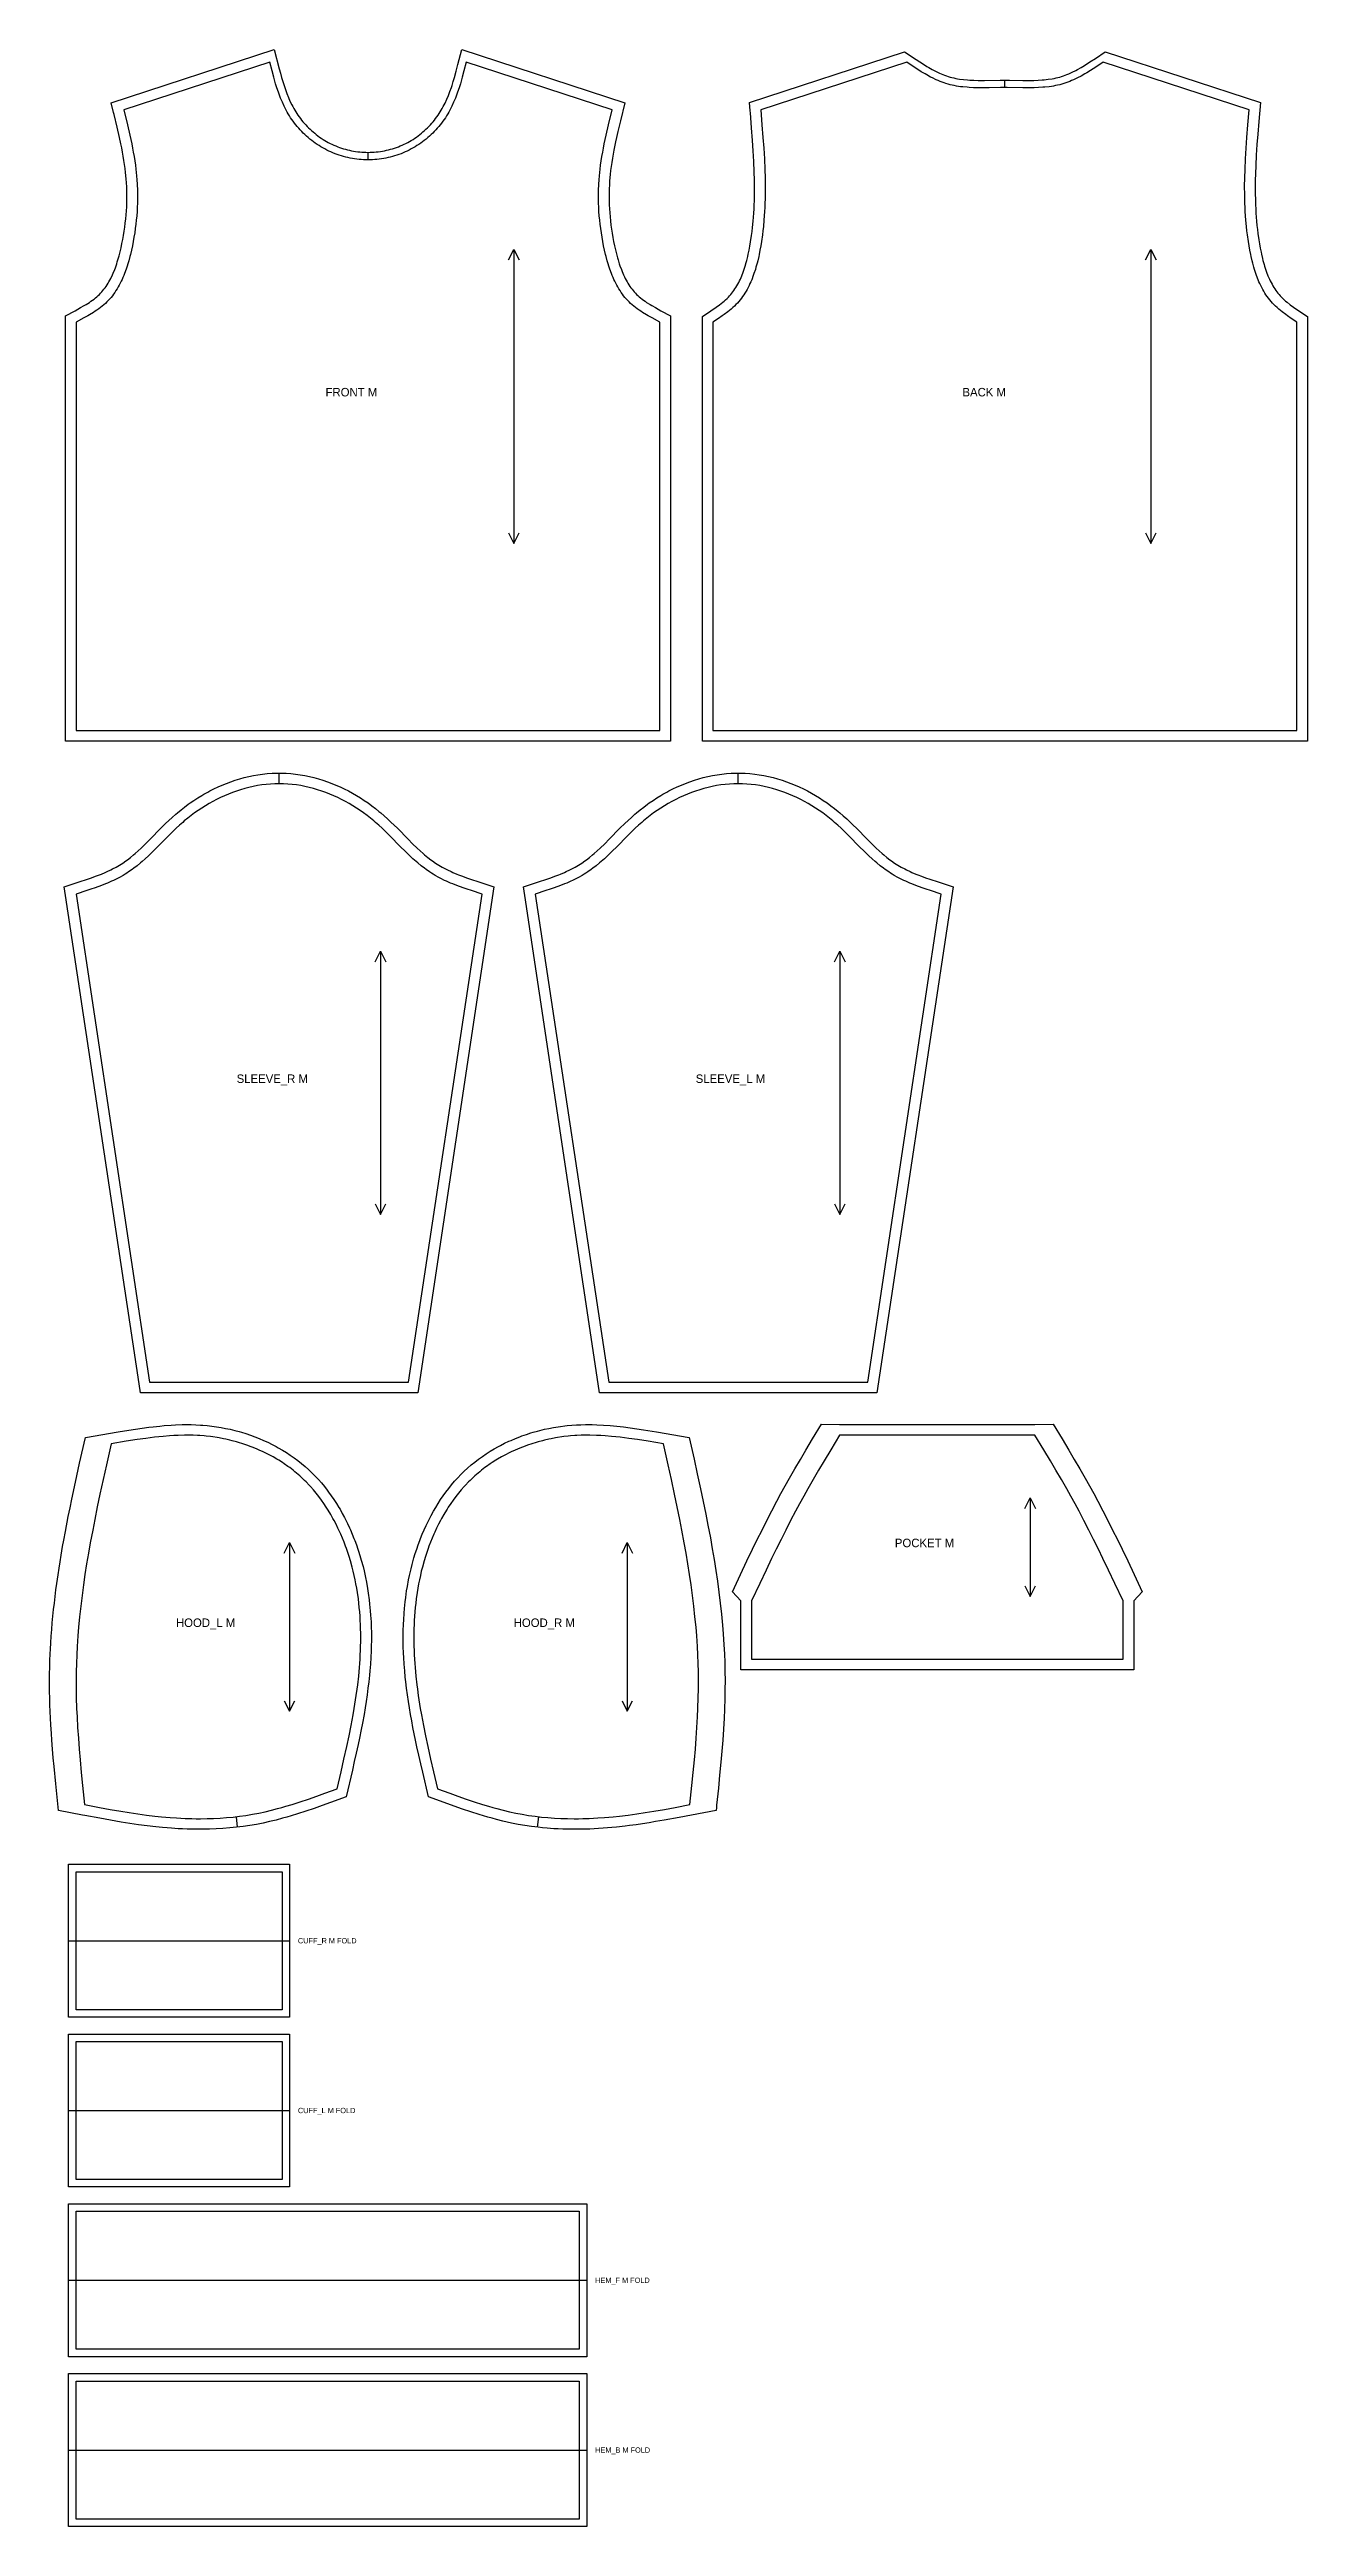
# Model space of a CAD drawing. Extents: x 10 to 1195, y 28 to 2362.
import ezdxf

# ---------------------------------------------------------------- set-up
doc = ezdxf.new("R2010")
doc.units = 0
for name, color, linetype in [('CUT', 7, 'CONTINUOUS'), ('FOLD', 6, 'CONTINUOUS'), ('GRAIN', 3, 'CONTINUOUS'), ('NOTCH', 1, 'CONTINUOUS'), ('SEW', 5, 'CONTINUOUS'), ('TEXT', 2, 'CONTINUOUS')]:
    doc.layers.add(name, color=color, linetype=linetype)

msp = doc.modelspace()

# ---------------------------------------------------------------- linework, layer by layer
at = {"layer": 'CUT'}
for points in [[(70.286, 2303.015), (68.087, 2312.012), (221.703, 2362.287), (226.362, 2343.999), (227.425, 2339.996), (228.522, 2336.039), (229.666, 2332.133), (230.868, 2328.285), (232.142, 2324.503), (233.499, 2320.792), (234.95, 2317.159), (236.507, 2313.609), (238.182, 2310.148), (239.067, 2308.452), (239.986, 2306.779), (240.94, 2305.131), (241.931, 2303.507), (242.963, 2301.904), (244.035, 2300.322), (245.147, 2298.761), (246.299, 2297.223), (247.489, 2295.708), (248.716, 2294.218), (249.98, 2292.754), (251.279, 2291.318), (252.612, 2289.91), (253.979, 2288.532), (255.379, 2287.185), (256.809, 2285.869), (258.27, 2284.587), (259.76, 2283.34), (261.278, 2282.127), (262.824, 2280.952), (264.395, 2279.813), (265.991, 2278.714), (267.611, 2277.655), (269.254, 2276.636), (270.919, 2275.659), (272.605, 2274.726), (274.309, 2273.836), (276.06, 2272.978), (277.83, 2272.166), (279.62, 2271.399), (281.429, 2270.677), (283.255, 2270), (285.098, 2269.369), (286.955, 2268.784), (288.827, 2268.244), (290.712, 2267.751), (292.608, 2267.304), (294.515, 2266.904), (296.431, 2266.55), (298.355, 2266.243), (300.286, 2265.983), (302.222, 2265.769), (304.163, 2265.603), (306.107, 2265.485), (308.053, 2265.413), (310, 2265.389), (311.947, 2265.413), (313.893, 2265.485), (315.837, 2265.603), (317.778, 2265.769), (319.714, 2265.983), (321.645, 2266.243), (323.569, 2266.55), (325.485, 2266.904), (327.392, 2267.304), (329.288, 2267.751), (331.173, 2268.244), (333.045, 2268.784), (334.902, 2269.369), (336.745, 2270), (338.571, 2270.677), (340.38, 2271.399), (342.17, 2272.166), (343.94, 2272.978), (345.691, 2273.836), (347.395, 2274.726), (349.081, 2275.659), (350.746, 2276.636), (352.389, 2277.655), (354.009, 2278.714), (355.605, 2279.813), (357.176, 2280.952), (358.722, 2282.127), (360.24, 2283.34), (361.73, 2284.587), (363.191, 2285.869), (364.621, 2287.185), (366.021, 2288.532), (367.388, 2289.91), (368.721, 2291.318), (370.02, 2292.754), (371.284, 2294.218), (372.511, 2295.708), (373.701, 2297.223), (374.853, 2298.761), (375.965, 2300.322), (377.037, 2301.904), (378.069, 2303.507), (379.06, 2305.131), (380.014, 2306.779), (380.933, 2308.452), (381.818, 2310.148), (382.671, 2311.867), (384.286, 2315.373), (385.788, 2318.965), (387.191, 2322.638), (388.505, 2326.385), (389.132, 2328.285), (390.334, 2332.133), (391.478, 2336.039), (393.11, 2341.992), (394.68, 2348.039), (398.297, 2362.287), (551.913, 2312.012), (547.775, 2295.057), (545.428, 2285.173), (544.09, 2279.275), (543.238, 2275.357), (541.649, 2267.552), (540.922, 2263.665), (540.246, 2259.788), (539.626, 2255.922), (539.066, 2252.067), (538.57, 2248.221), (538.144, 2244.385), (537.646, 2238.704), (537.406, 2234.934), (537.236, 2231.16), (537.138, 2227.379), (537.111, 2223.593), (537.153, 2219.799), (537.266, 2215.998), (537.449, 2212.189), (537.702, 2208.372), (538.024, 2204.544), (538.415, 2200.707), (538.875, 2196.86), (539.404, 2193.001), (540.002, 2189.131), (540.668, 2185.249), (541.403, 2181.354), (542.205, 2177.448), (543.075, 2173.558), (544.019, 2169.704), (545.042, 2165.902), (545.586, 2164.024), (546.741, 2160.327), (547.354, 2158.511), (548.654, 2154.952), (549.342, 2153.213), (550.796, 2149.826), (551.564, 2148.181), (552.359, 2146.57), (553.182, 2144.995), (554.033, 2143.458), (554.912, 2141.96), (555.821, 2140.502), (556.759, 2139.085), (557.726, 2137.711), (558.724, 2136.38), (559.752, 2135.093), (560.812, 2133.851), (561.903, 2132.654), (563.028, 2131.504), (564.221, 2130.365), (565.467, 2129.254), (566.769, 2128.165), (568.126, 2127.095), (569.535, 2126.043), (570.996, 2125.009), (572.505, 2123.99), (575.659, 2121.991), (577.298, 2121.007), (580.689, 2119.063), (586.006, 2116.172), (595, 2111.416), (595, 1710.389), (25, 1710.389), (25, 2111.416), (33.994, 2116.172), (39.311, 2119.063), (42.702, 2121.007), (44.341, 2121.991), (47.495, 2123.99), (49.004, 2125.009), (50.465, 2126.043), (51.874, 2127.095), (53.231, 2128.165), (54.533, 2129.254), (55.779, 2130.365), (56.972, 2131.504), (58.097, 2132.654), (59.188, 2133.851), (60.248, 2135.093), (61.276, 2136.38), (62.274, 2137.711), (63.241, 2139.085), (64.179, 2140.502), (65.088, 2141.96), (65.967, 2143.458), (66.818, 2144.995), (67.641, 2146.57), (69.204, 2149.826), (69.944, 2151.504), (71.346, 2154.952), (72.008, 2156.719), (73.259, 2160.327), (73.848, 2162.166), (74.958, 2165.902), (75.48, 2167.795), (76.463, 2171.625), (77.369, 2175.499), (78.205, 2179.402), (78.973, 2183.303), (79.674, 2187.191), (80.306, 2191.068), (80.869, 2194.932), (81.364, 2198.785), (81.789, 2202.627), (82.146, 2206.459), (82.433, 2210.282), (82.651, 2214.095), (82.799, 2217.9), (82.877, 2221.697), (82.884, 2225.487), (82.821, 2229.27), (82.688, 2233.048), (82.483, 2236.82), (82.207, 2240.587), (81.652, 2246.301), (81.19, 2250.142), (80.662, 2253.993), (80.071, 2257.854), (79.422, 2261.725), (78.72, 2265.607), (77.97, 2269.499), (77.175, 2273.401), (75.91, 2279.275), (73.648, 2289.118), (70.773, 2301.021)], [(670.035, 2304.558), (669.377, 2312.435), (815.407, 2360.227), (826.504, 2352.787), (829.878, 2350.569), (833.236, 2348.421), (836.582, 2346.362), (838.251, 2345.372), (841.585, 2343.483), (843.25, 2342.589), (846.579, 2340.911), (848.244, 2340.132), (849.908, 2339.396), (851.574, 2338.703), (853.242, 2338.058), (854.911, 2337.46), (856.583, 2336.913), (858.317, 2336.399), (860.069, 2335.933), (861.844, 2335.512), (863.641, 2335.133), (865.46, 2334.795), (867.301, 2334.496), (871.047, 2334.007), (874.875, 2333.649), (876.819, 2333.514), (880.761, 2333.322), (884.773, 2333.219), (890.909, 2333.19), (905.684, 2333.367), (910, 2333.389), (914.316, 2333.367), (927.017, 2333.204), (931.151, 2333.186), (937.241, 2333.261), (941.219, 2333.406), (945.125, 2333.649), (947.049, 2333.813), (950.836, 2334.234), (954.54, 2334.795), (956.359, 2335.133), (958.156, 2335.512), (959.931, 2335.933), (961.683, 2336.399), (963.417, 2336.913), (965.089, 2337.46), (966.758, 2338.058), (968.426, 2338.703), (970.092, 2339.396), (973.421, 2340.911), (976.75, 2342.589), (978.415, 2343.483), (981.749, 2345.372), (985.09, 2347.379), (990.122, 2350.569), (995.19, 2353.916), (1004.593, 2360.227), (1150.623, 2312.435), (1149.135, 2294.55), (1148.184, 2282.585), (1147.463, 2272.654), (1146.839, 2262.765), (1146.341, 2252.921), (1146.052, 2245.081), (1145.908, 2239.224), (1145.852, 2235.33), (1145.841, 2227.563), (1145.981, 2219.816), (1146.113, 2215.947), (1146.288, 2212.079), (1146.51, 2208.211), (1146.78, 2204.341), (1147.101, 2200.47), (1147.474, 2196.594), (1147.901, 2192.713), (1148.385, 2188.825), (1149.223, 2182.979), (1149.858, 2179.07), (1150.559, 2175.149), (1151.329, 2171.252), (1151.742, 2169.318), (1152.63, 2165.485), (1153.106, 2163.59), (1154.126, 2159.852), (1154.673, 2158.012), (1155.841, 2154.401), (1156.465, 2152.632), (1157.794, 2149.178), (1159.235, 2145.846), (1159.999, 2144.229), (1160.793, 2142.647), (1161.618, 2141.101), (1162.472, 2139.592), (1163.358, 2138.122), (1164.276, 2136.692), (1165.226, 2135.302), (1166.209, 2133.953), (1167.225, 2132.645), (1168.275, 2131.38), (1169.359, 2130.161), (1170.542, 2128.918), (1171.781, 2127.699), (1173.08, 2126.496), (1174.438, 2125.306), (1175.851, 2124.128), (1178.833, 2121.801), (1182, 2119.499), (1187.032, 2116.049), (1195, 2110.754), (1195, 1710.389), (625, 1710.389), (625, 2110.754), (632.968, 2116.049), (638, 2119.499), (641.167, 2121.801), (644.149, 2124.128), (645.562, 2125.306), (646.92, 2126.496), (648.219, 2127.699), (649.458, 2128.918), (650.641, 2130.161), (651.725, 2131.38), (652.775, 2132.645), (653.791, 2133.953), (654.774, 2135.302), (655.724, 2136.692), (656.642, 2138.122), (657.528, 2139.592), (658.382, 2141.101), (659.207, 2142.647), (660.001, 2144.229), (660.765, 2145.846), (662.206, 2149.178), (663.535, 2152.632), (664.159, 2154.401), (665.327, 2158.012), (666.396, 2161.711), (666.894, 2163.59), (667.825, 2167.395), (668.258, 2169.318), (669.065, 2173.197), (669.8, 2177.107), (670.468, 2181.025), (671.351, 2186.879), (671.864, 2190.77), (672.319, 2194.654), (672.899, 2200.47), (673.22, 2204.341), (673.49, 2208.211), (673.712, 2212.079), (673.887, 2215.947), (674.019, 2219.816), (674.109, 2223.688), (674.172, 2231.444), (674.092, 2239.224), (673.886, 2247.038), (673.477, 2256.853), (672.925, 2266.716), (672.259, 2276.622), (671.35, 2288.561), (670.202, 2302.554)], [(25.111, 1564.901), (23.842, 1573.336), (37.971, 1577.834), (45.82, 1580.418), (49.663, 1581.748), (53.44, 1583.117), (57.144, 1584.535), (58.966, 1585.266), (62.546, 1586.774), (64.302, 1587.555), (67.742, 1589.175), (69.424, 1590.017), (72.71, 1591.767), (74.313, 1592.679), (75.887, 1593.616), (78.932, 1595.558), (81.891, 1597.617), (83.355, 1598.697), (86.257, 1600.953), (89.13, 1603.329), (90.558, 1604.56), (93.4, 1607.098), (96.231, 1609.732), (100.47, 1613.835), (104.724, 1618.087), (114.862, 1628.356), (119.371, 1632.804), (122.456, 1635.753), (125.615, 1638.673), (128.86, 1641.549), (130.505, 1642.956), (133.847, 1645.712), (137.256, 1648.384), (140.731, 1650.971), (142.492, 1652.231), (146.062, 1654.684), (149.694, 1657.044), (153.386, 1659.309), (155.254, 1660.405), (159.035, 1662.522), (160.946, 1663.543), (164.811, 1665.506), (168.73, 1667.362), (172.703, 1669.109), (176.726, 1670.743), (180.8, 1672.263), (184.923, 1673.664), (189.129, 1674.955), (193.38, 1676.119), (197.67, 1677.152), (201.997, 1678.05), (206.355, 1678.809), (210.741, 1679.425), (215.15, 1679.893), (219.579, 1680.209), (224.024, 1680.369), (226.25, 1680.389), (228.476, 1680.369), (232.921, 1680.209), (237.35, 1679.893), (241.759, 1679.425), (246.145, 1678.809), (250.503, 1678.05), (254.83, 1677.152), (259.12, 1676.119), (263.371, 1674.955), (267.577, 1673.664), (271.7, 1672.263), (275.774, 1670.743), (279.797, 1669.109), (283.77, 1667.362), (287.689, 1665.506), (291.554, 1663.543), (295.363, 1661.477), (299.114, 1659.309), (302.806, 1657.044), (306.438, 1654.684), (310.008, 1652.231), (313.514, 1649.688), (316.956, 1647.058), (320.332, 1644.344), (321.995, 1642.956), (325.273, 1640.117), (328.474, 1637.217), (331.595, 1634.281), (334.646, 1631.323), (337.638, 1628.356), (347.776, 1618.087), (352.03, 1613.835), (356.269, 1609.732), (359.1, 1607.098), (361.942, 1604.56), (363.37, 1603.329), (366.243, 1600.953), (369.145, 1598.697), (370.609, 1597.617), (373.568, 1595.558), (376.613, 1593.616), (378.187, 1592.679), (379.79, 1591.767), (383.076, 1590.017), (384.758, 1589.175), (388.198, 1587.555), (389.954, 1586.774), (393.534, 1585.266), (395.356, 1584.535), (399.06, 1583.117), (402.837, 1581.748), (406.68, 1580.418), (414.529, 1577.834), (428.658, 1573.336), (356.857, 1096.389), (95.643, 1096.389), (94.361, 1104.901)], [(457.611, 1564.901), (456.342, 1573.336), (470.471, 1577.834), (478.32, 1580.418), (482.163, 1581.748), (485.94, 1583.117), (489.644, 1584.535), (491.466, 1585.266), (495.046, 1586.774), (496.802, 1587.555), (500.242, 1589.175), (501.924, 1590.017), (505.21, 1591.767), (506.813, 1592.679), (508.387, 1593.616), (511.432, 1595.558), (514.391, 1597.617), (515.855, 1598.697), (518.757, 1600.953), (521.63, 1603.329), (523.058, 1604.56), (525.9, 1607.098), (528.731, 1609.732), (532.97, 1613.835), (537.224, 1618.087), (547.362, 1628.356), (551.871, 1632.804), (554.956, 1635.753), (558.115, 1638.673), (561.36, 1641.549), (563.005, 1642.956), (566.347, 1645.712), (569.756, 1648.384), (573.231, 1650.971), (574.992, 1652.231), (578.562, 1654.684), (582.194, 1657.044), (585.886, 1659.309), (587.754, 1660.405), (591.535, 1662.522), (593.446, 1663.543), (597.311, 1665.506), (601.23, 1667.362), (605.203, 1669.109), (609.226, 1670.743), (613.3, 1672.263), (617.423, 1673.664), (621.629, 1674.955), (625.88, 1676.119), (630.17, 1677.152), (634.497, 1678.05), (638.855, 1678.809), (643.241, 1679.425), (647.65, 1679.893), (652.079, 1680.209), (656.524, 1680.369), (658.75, 1680.389), (660.976, 1680.369), (665.421, 1680.209), (669.85, 1679.893), (674.259, 1679.425), (678.645, 1678.809), (683.003, 1678.05), (687.33, 1677.152), (691.62, 1676.119), (695.871, 1674.955), (700.077, 1673.664), (704.2, 1672.263), (708.274, 1670.743), (712.297, 1669.109), (716.27, 1667.362), (720.189, 1665.506), (724.054, 1663.543), (727.863, 1661.477), (731.614, 1659.309), (735.306, 1657.044), (738.938, 1654.684), (742.508, 1652.231), (746.014, 1649.688), (749.456, 1647.058), (752.832, 1644.344), (754.495, 1642.956), (757.773, 1640.117), (760.974, 1637.217), (764.095, 1634.281), (767.146, 1631.323), (770.138, 1628.356), (780.276, 1618.087), (784.53, 1613.835), (788.769, 1609.732), (791.6, 1607.098), (794.442, 1604.56), (795.87, 1603.329), (798.743, 1600.953), (801.645, 1598.697), (803.109, 1597.617), (806.068, 1595.558), (809.113, 1593.616), (810.687, 1592.679), (812.29, 1591.767), (815.576, 1590.017), (817.258, 1589.175), (820.698, 1587.555), (822.454, 1586.774), (826.034, 1585.266), (827.856, 1584.535), (831.56, 1583.117), (835.337, 1581.748), (839.18, 1580.418), (847.029, 1577.834), (861.158, 1573.336), (789.357, 1096.389), (528.143, 1096.389), (526.861, 1104.901)], [(41.161, 698.437), (18.455, 702.714), (15.854, 727.946), (14.274, 744.266), (13.535, 752.464), (12.842, 760.688), (12.204, 768.938), (11.766, 775.143), (11.245, 783.439), (10.905, 789.678), (10.613, 795.933), (10.374, 802.202), (10.19, 808.487), (10.066, 814.786), (10.005, 821.101), (10.012, 827.43), (10.056, 831.624), (10.178, 837.909), (10.368, 844.187), (10.622, 850.457), (10.827, 854.632), (11.186, 860.888), (11.604, 867.135), (12.081, 873.373), (12.613, 879.602), (13.2, 885.82), (13.839, 892.028), (14.528, 898.226), (15.266, 904.412), (16.05, 910.586), (16.879, 916.749), (18.05, 924.947), (18.976, 931.08), (19.941, 937.201), (20.942, 943.308), (22.33, 951.429), (23.409, 957.504), (24.909, 965.656), (27.652, 979.856), (29.277, 987.934), (30.939, 995.988), (34.351, 1012.026), (38.291, 1029.97), (43.736, 1054.261), (74.496, 1059.511), (84.766, 1061.203), (90.96, 1062.166), (97.18, 1063.07), (103.424, 1063.9), (107.601, 1064.403), (113.887, 1065.072), (118.092, 1065.453), (124.422, 1065.914), (128.656, 1066.141), (135.028, 1066.348), (139.291, 1066.389), (143.564, 1066.348), (147.849, 1066.217), (152.144, 1065.993), (154.295, 1065.844), (158.605, 1065.469), (162.924, 1064.988), (167.25, 1064.396), (171.571, 1063.693), (175.881, 1062.88), (180.179, 1061.958), (184.459, 1060.926), (188.718, 1059.786), (190.839, 1059.175), (195.059, 1057.872), (199.249, 1056.461), (203.404, 1054.941), (207.521, 1053.315), (211.596, 1051.581), (215.625, 1049.739), (219.603, 1047.79), (223.528, 1045.734), (225.469, 1044.666), (229.305, 1042.449), (233.076, 1040.126), (236.779, 1037.695), (240.409, 1035.158), (243.963, 1032.513), (247.435, 1029.762), (250.82, 1026.905), (254.076, 1023.978), (257.235, 1020.96), (260.297, 1017.853), (263.264, 1014.662), (266.135, 1011.391), (268.912, 1008.043), (271.595, 1004.623), (272.901, 1002.887), (275.445, 999.364), (277.897, 995.779), (280.258, 992.133), (282.529, 988.431), (283.631, 986.56), (285.769, 982.78), (287.818, 978.953), (288.81, 977.022), (290.728, 973.13), (292.561, 969.198), (293.445, 967.218), (295.15, 963.234), (296.77, 959.219), (297.549, 957.2), (299.044, 953.144), (300.457, 949.066), (301.133, 947.019), (302.423, 942.912), (303.633, 938.79), (305.296, 932.593), (306.307, 928.45), (307.68, 922.218), (308.503, 918.054), (309.602, 911.796), (310.246, 907.617), (311.084, 901.34), (311.56, 897.151), (312.152, 890.864), (312.468, 886.671), (312.828, 880.381), (312.994, 876.188), (313.137, 869.902), (313.155, 863.621), (313.056, 857.349), (312.926, 853.174), (312.64, 846.921), (312.249, 840.683), (311.757, 834.463), (311.376, 830.326), (310.727, 824.121), (309.986, 817.902), (309.162, 811.706), (308.261, 805.533), (307.288, 799.382), (306.249, 793.251), (304.769, 785.106), (303.596, 779.02), (301.957, 770.931), (300.679, 764.884), (298.919, 756.845), (297.108, 748.83), (295.257, 740.838), (289.296, 715.74), (274.675, 710.342), (266.946, 707.531), (259.169, 704.77), (251.339, 702.088), (243.447, 699.514), (237.484, 697.672), (233.485, 696.492), (229.467, 695.356), (223.403, 693.742), (217.29, 692.246), (211.126, 690.882), (204.898, 689.661), (198.633, 688.589), (192.346, 687.666), (186.041, 686.887), (179.72, 686.249), (173.388, 685.746), (167.049, 685.375), (160.705, 685.132), (154.361, 685.013), (150.132, 685), (145.906, 685.039), (139.574, 685.193), (135.359, 685.357), (131.149, 685.568), (124.848, 685.973), (120.657, 686.299), (116.488, 686.667), (110.256, 687.296), (101.988, 688.264), (93.763, 689.363), (85.579, 690.574), (77.432, 691.88), (67.298, 693.617), (57.212, 695.437), (43.162, 698.06)], [(638.179, 705.674), (637.87, 702.714), (603.135, 696.181), (589.027, 693.617), (580.924, 692.219), (574.824, 691.216), (568.704, 690.262), (562.562, 689.363), (556.398, 688.527), (552.275, 688.009), (543.995, 687.077), (539.837, 686.667), (535.668, 686.299), (531.478, 685.973), (527.279, 685.692), (523.072, 685.456), (518.86, 685.269), (514.641, 685.129), (510.419, 685.039), (506.193, 685), (501.965, 685.013), (497.735, 685.079), (493.505, 685.199), (489.276, 685.375), (485.049, 685.608), (478.715, 686.066), (474.497, 686.446), (470.285, 686.887), (463.979, 687.666), (457.692, 688.589), (451.427, 689.661), (445.199, 690.882), (441.084, 691.776), (436.992, 692.731), (430.896, 694.267), (426.858, 695.356), (422.84, 696.492), (418.842, 697.672), (414.862, 698.891), (406.953, 701.433), (399.108, 704.091), (391.319, 706.835), (381.65, 710.342), (367.029, 715.74), (361.536, 738.843), (359.677, 746.83), (357.855, 754.839), (356.081, 762.872), (354.79, 768.914), (353.539, 774.972), (352.332, 781.047), (351.176, 787.139), (350.076, 793.251), (349.037, 799.382), (348.064, 805.533), (347.163, 811.706), (346.339, 817.902), (345.598, 824.121), (345.154, 828.262), (344.568, 834.463), (344.077, 840.683), (343.685, 846.921), (343.483, 851.088), (343.269, 857.349), (343.19, 861.529), (343.169, 867.807), (343.222, 871.996), (343.407, 878.284), (343.603, 882.477), (344.008, 888.768), (344.355, 892.96), (344.995, 899.246), (345.503, 903.433), (346.392, 909.707), (347.072, 913.883), (348.224, 920.137), (349.084, 924.297), (350.514, 930.523), (351.564, 934.662), (353.287, 940.853), (354.537, 944.967), (355.868, 949.066), (357.281, 953.144), (358.776, 957.2), (359.555, 959.219), (361.176, 963.234), (362.88, 967.218), (364.67, 971.168), (366.545, 975.081), (367.515, 977.022), (369.521, 980.872), (371.614, 984.676), (373.796, 988.431), (376.067, 992.133), (378.428, 995.779), (380.88, 999.364), (383.424, 1002.887), (386.06, 1006.342), (388.79, 1009.726), (391.614, 1013.036), (394.533, 1016.268), (397.547, 1019.417), (400.657, 1022.48), (403.865, 1025.453), (407.187, 1028.346), (410.616, 1031.151), (414.129, 1033.849), (417.722, 1036.44), (421.389, 1038.924), (425.127, 1041.301), (428.931, 1043.571), (432.797, 1045.734), (434.752, 1046.775), (438.704, 1048.778), (442.709, 1050.673), (444.729, 1051.581), (448.804, 1053.315), (452.921, 1054.941), (454.994, 1055.714), (459.167, 1057.18), (463.373, 1058.537), (465.487, 1059.175), (469.734, 1060.369), (474.004, 1061.455), (476.146, 1061.958), (480.444, 1062.88), (484.755, 1063.693), (486.914, 1064.058), (491.238, 1064.706), (495.562, 1065.242), (497.72, 1065.469), (502.03, 1065.844), (506.33, 1066.117), (510.62, 1066.294), (514.899, 1066.379), (517.034, 1066.389), (521.297, 1066.348), (525.548, 1066.229), (531.903, 1065.914), (538.233, 1065.453), (544.536, 1064.861), (550.814, 1064.157), (557.067, 1063.356), (563.295, 1062.475), (569.497, 1061.53), (581.83, 1059.511), (612.589, 1054.261), (617.149, 1033.944), (620.233, 1020.013), (623.266, 1006.022), (625.805, 993.977), (628.271, 981.878), (630.258, 971.752), (632.546, 959.544), (634.348, 949.401), (636.055, 939.238), (637.662, 929.037), (639.16, 918.801), (640.542, 908.529), (641.797, 898.226), (642.918, 887.891), (643.896, 877.527), (644.569, 869.216), (645.266, 858.804), (645.703, 850.457), (646.028, 842.095), (646.236, 833.72), (646.323, 825.319), (646.287, 816.89), (646.135, 808.487), (645.798, 798.021), (645.42, 789.678), (644.829, 779.287), (644.121, 768.938), (643.315, 758.629), (642.426, 748.361), (641.276, 736.093), (640.06, 723.883), (638.389, 707.69)], [(671.325, 835.389), (661.325, 835.389), (661.325, 900.389), (653.235, 908.918), (660.945, 925.248), (667, 937.974), (672.251, 948.887), (676.684, 957.977), (681.18, 967.059), (685.748, 976.127), (690.398, 985.175), (695.141, 994.197), (699.009, 1001.394), (702.958, 1008.586), (707, 1015.791), (712.12, 1024.724), (717.298, 1033.586), (722.518, 1042.385), (728.816, 1052.872), (737.224, 1066.76), (754.325, 1066.389), (938.325, 1066.389), (955.426, 1066.76), (963.834, 1052.872), (970.132, 1042.385), (975.352, 1033.586), (980.53, 1024.724), (985.65, 1015.791), (989.692, 1008.586), (993.641, 1001.394), (997.509, 994.197), (1002.252, 985.175), (1006.903, 976.127), (1011.471, 967.059), (1015.966, 957.977), (1020.399, 948.887), (1025.651, 937.974), (1031.705, 925.248), (1039.415, 908.918), (1031.325, 900.389), (1031.325, 835.389), (1021.325, 835.389)], [(28, 652), (236, 652), (236, 508), (28, 508)], [(28, 492), (236, 492), (236, 348), (28, 348)], [(28, 332), (516, 332), (516, 188), (28, 188)], [(28, 172), (516, 172), (516, 28), (28, 28)]]:
    msp.add_lwpolyline(points, close=True, dxfattribs=at)
at = {"layer": 'FOLD'}
for points in [[(28, 580), (236, 580)], [(28, 420), (236, 420)], [(28, 260), (516, 260)], [(28, 100), (516, 100)]]:
    msp.add_lwpolyline(points, dxfattribs=at)
at = {"layer": 'GRAIN'}
for points in [[(442.5, 2163.989), (447.5, 2173.989), (452.5, 2163.989)], [(447.5, 2173.989), (447.5, 1896.789)], [(1042.5, 2163.989), (1047.5, 2173.989), (1052.5, 2163.989)], [(1047.5, 2173.989), (1047.5, 1896.789)], [(442.5, 1906.789), (447.5, 1896.789), (452.5, 1906.789)], [(1042.5, 1906.789), (1047.5, 1896.789), (1052.5, 1906.789)], [(316.875, 1502.469), (321.875, 1512.469), (326.875, 1502.469)], [(321.875, 1512.469), (321.875, 1264.309)], [(749.375, 1502.469), (754.375, 1512.469), (759.375, 1502.469)], [(754.375, 1512.469), (754.375, 1264.309)], [(316.875, 1274.309), (321.875, 1264.309), (326.875, 1274.309)], [(749.375, 1274.309), (754.375, 1264.309), (759.375, 1274.309)], [(928.825, 987.309), (933.825, 997.309), (938.825, 987.309)], [(933.825, 997.309), (933.825, 904.469)], [(231.122, 945.2), (236.122, 955.2), (241.122, 945.2)], [(236.122, 955.2), (236.122, 796.189)], [(549.285, 945.2), (554.285, 955.2), (559.285, 945.2)], [(554.285, 955.2), (554.285, 796.189)], [(928.825, 914.469), (933.825, 904.469), (938.825, 914.469)], [(231.122, 806.189), (236.122, 796.189), (241.122, 806.189)], [(549.285, 806.189), (554.285, 796.189), (559.285, 806.189)]]:
    msp.add_lwpolyline(points, dxfattribs=at)
at = {"layer": 'NOTCH'}
for points in [[(910, 2326.389), (910, 2333.389)], [(310, 2258.389), (310, 2265.389)], [(226.25, 1670.389), (226.25, 1680.389)], [(658.75, 1670.389), (658.75, 1680.389)], [(185.713, 696.916), (186.858, 686.982)], [(470.612, 696.916), (469.468, 686.982)]]:
    msp.add_lwpolyline(points, dxfattribs=at)
at = {"layer": 'SEW'}
for points in [[(80, 2305.389), (83.379, 2291.421), (85.673, 2281.438), (87.376, 2273.445), (88.17, 2269.446), (88.918, 2265.445), (89.616, 2261.441), (90.259, 2257.435), (90.841, 2253.426), (91.358, 2249.414), (92, 2243.389), (92.327, 2239.435), (92.58, 2235.476), (92.818, 2229.53), (92.884, 2225.56), (92.876, 2221.584), (92.794, 2217.603), (92.639, 2213.616), (92.411, 2209.622), (92.111, 2205.621), (91.738, 2201.613), (91.293, 2197.597), (90.776, 2193.573), (90.188, 2189.541), (89.53, 2185.5), (88.8, 2181.45), (88, 2177.389), (87.127, 2173.316), (86.176, 2169.247), (85.667, 2167.219), (84.581, 2163.181), (84, 2161.176), (82.758, 2157.202), (82.094, 2155.237), (80.677, 2151.357), (79.922, 2149.447), (79.133, 2147.558), (78.31, 2145.693), (77.451, 2143.854), (76.557, 2142.041), (75.625, 2140.258), (74.654, 2138.504), (73.644, 2136.784), (72.593, 2135.097), (71.5, 2133.446), (70.364, 2131.833), (69.184, 2130.258), (67.958, 2128.725), (66.687, 2127.235), (65.368, 2125.789), (64, 2124.389), (62.56, 2123.015), (61.071, 2121.687), (59.537, 2120.404), (57.961, 2119.16), (56.346, 2117.955), (54.694, 2116.785), (53.009, 2115.647), (51.294, 2114.538), (47.786, 2112.396), (45.999, 2111.357), (42.373, 2109.329), (35, 2105.389), (35, 1720.389), (585, 1720.389), (585, 2105.389), (577.627, 2109.329), (574.001, 2111.357), (572.214, 2112.396), (568.706, 2114.538), (566.991, 2115.647), (565.306, 2116.785), (563.654, 2117.955), (562.039, 2119.16), (560.463, 2120.404), (558.929, 2121.687), (557.44, 2123.015), (556, 2124.389), (554.632, 2125.789), (553.313, 2127.235), (552.042, 2128.725), (550.816, 2130.258), (549.636, 2131.833), (548.5, 2133.446), (547.407, 2135.097), (546.356, 2136.784), (545.346, 2138.504), (544.375, 2140.258), (543.443, 2142.041), (542.549, 2143.854), (541.69, 2145.693), (540.867, 2147.558), (540.078, 2149.447), (539.323, 2151.357), (537.906, 2155.237), (537.242, 2157.202), (536, 2161.176), (535.419, 2163.181), (534.333, 2167.219), (533.824, 2169.247), (532.873, 2173.316), (532, 2177.389), (531.2, 2181.45), (530.47, 2185.5), (529.812, 2189.541), (529.224, 2193.573), (528.707, 2197.597), (528.262, 2201.613), (527.889, 2205.621), (527.589, 2209.622), (527.361, 2213.616), (527.206, 2217.603), (527.124, 2221.584), (527.116, 2225.56), (527.182, 2229.53), (527.42, 2235.476), (527.673, 2239.435), (528, 2243.389), (528.642, 2249.414), (529.159, 2253.426), (529.741, 2257.435), (530.384, 2261.441), (531.082, 2265.445), (531.83, 2269.446), (532.624, 2273.445), (534.327, 2281.438), (536.621, 2291.421), (540, 2305.389), (402.5, 2350.389), (400.41, 2342.229), (398.777, 2336.142), (397.035, 2330.108), (395.791, 2326.127), (394.464, 2322.187), (393.765, 2320.234), (392.289, 2316.368), (390.696, 2312.561), (388.972, 2308.818), (388.056, 2306.973), (387.103, 2305.147), (386.111, 2303.34), (385.077, 2301.554), (384, 2299.789), (382.879, 2298.047), (381.714, 2296.327), (380.506, 2294.632), (379.256, 2292.963), (377.965, 2291.32), (376.635, 2289.705), (375.266, 2288.119), (373.858, 2286.563), (372.414, 2285.038), (370.934, 2283.546), (369.418, 2282.087), (367.869, 2280.662), (366.286, 2279.273), (364.671, 2277.921), (363.025, 2276.606), (361.349, 2275.331), (359.644, 2274.096), (357.91, 2272.902), (356.149, 2271.75), (354.361, 2270.642), (352.548, 2269.578), (350.711, 2268.561), (348.85, 2267.589), (346.94, 2266.654), (345.009, 2265.767), (343.057, 2264.931), (341.085, 2264.144), (339.095, 2263.406), (337.088, 2262.719), (335.065, 2262.082), (333.028, 2261.495), (330.977, 2260.958), (328.914, 2260.472), (326.84, 2260.036), (324.756, 2259.651), (322.664, 2259.317), (320.565, 2259.034), (318.459, 2258.803), (316.349, 2258.622), (314.234, 2258.493), (312.118, 2258.415), (310, 2258.389), (307.882, 2258.415), (305.766, 2258.493), (303.651, 2258.622), (301.541, 2258.803), (299.435, 2259.034), (297.336, 2259.317), (295.244, 2259.651), (293.16, 2260.036), (291.086, 2260.472), (289.023, 2260.958), (286.972, 2261.495), (284.935, 2262.082), (282.912, 2262.719), (280.905, 2263.406), (278.915, 2264.144), (276.943, 2264.931), (274.991, 2265.767), (273.06, 2266.654), (271.15, 2267.589), (269.289, 2268.561), (267.452, 2269.578), (265.639, 2270.642), (263.851, 2271.75), (262.09, 2272.902), (260.356, 2274.096), (258.651, 2275.331), (256.975, 2276.606), (255.329, 2277.921), (253.714, 2279.273), (252.131, 2280.662), (250.582, 2282.087), (249.066, 2283.546), (247.586, 2285.038), (246.142, 2286.563), (244.734, 2288.119), (243.365, 2289.705), (242.035, 2291.32), (240.744, 2292.963), (239.494, 2294.632), (238.286, 2296.327), (237.121, 2298.047), (236, 2299.789), (234.923, 2301.554), (233.889, 2303.34), (232.897, 2305.147), (231.944, 2306.973), (231.028, 2308.818), (229.304, 2312.561), (227.711, 2316.368), (226.235, 2320.234), (225.536, 2322.187), (224.209, 2326.127), (222.965, 2330.108), (221.223, 2336.142), (219.59, 2342.229), (217.5, 2350.389)], [(680, 2305.389), (681.157, 2291.359), (682.087, 2279.34), (682.779, 2269.335), (683.363, 2259.342), (683.81, 2249.366), (684.049, 2241.4), (684.164, 2233.446), (684.138, 2225.496), (684.067, 2221.519), (683.953, 2217.541), (683.795, 2213.559), (683.59, 2209.572), (683.337, 2205.58), (683.032, 2201.581), (682.473, 2195.568), (682.031, 2191.548), (681.529, 2187.518), (680.66, 2181.45), (680, 2177.389), (679.269, 2173.303), (678.461, 2169.215), (678.026, 2167.174), (677.084, 2163.11), (676.577, 2161.088), (675.481, 2157.076), (674.89, 2155.089), (673.618, 2151.159), (672.935, 2149.22), (671.466, 2145.401), (670.678, 2143.526), (669.853, 2141.674), (668.99, 2139.849), (668.088, 2138.051), (667.145, 2136.283), (666.161, 2134.546), (665.133, 2132.841), (664.061, 2131.171), (662.945, 2129.536), (661.781, 2127.939), (660.57, 2126.381), (659.31, 2124.864), (658, 2123.389), (656.588, 2121.905), (655.124, 2120.465), (653.613, 2119.066), (652.059, 2117.704), (650.465, 2116.376), (648.836, 2115.078), (645.487, 2112.561), (643.776, 2111.335), (640.297, 2108.929), (635, 2105.389), (635, 1720.389), (1185, 1720.389), (1185, 2105.389), (1179.703, 2108.929), (1176.224, 2111.335), (1174.513, 2112.561), (1171.164, 2115.078), (1169.535, 2116.376), (1167.941, 2117.704), (1166.387, 2119.066), (1164.876, 2120.465), (1163.412, 2121.905), (1162, 2123.389), (1160.69, 2124.864), (1159.43, 2126.381), (1158.219, 2127.939), (1157.055, 2129.536), (1155.939, 2131.171), (1154.867, 2132.841), (1153.839, 2134.546), (1152.855, 2136.283), (1151.912, 2138.051), (1151.01, 2139.849), (1150.147, 2141.674), (1149.322, 2143.526), (1148.534, 2145.401), (1147.065, 2149.22), (1146.382, 2151.159), (1145.11, 2155.089), (1144.519, 2157.076), (1143.423, 2161.088), (1142.916, 2163.11), (1141.974, 2167.174), (1141.539, 2169.215), (1140.731, 2173.303), (1140, 2177.389), (1139.34, 2181.45), (1138.471, 2187.518), (1137.969, 2191.548), (1137.527, 2195.568), (1136.968, 2201.581), (1136.663, 2205.58), (1136.41, 2209.572), (1136.205, 2213.559), (1136.047, 2217.541), (1135.933, 2221.519), (1135.862, 2225.496), (1135.836, 2233.446), (1135.951, 2241.4), (1136.19, 2249.366), (1136.637, 2259.342), (1137.221, 2269.335), (1137.913, 2279.34), (1138.843, 2291.359), (1140, 2305.389), (1002.5, 2350.389), (995.652, 2345.821), (990.488, 2342.494), (987.022, 2340.361), (985.28, 2339.328), (981.775, 2337.342), (978.235, 2335.48), (974.656, 2333.761), (972.85, 2332.962), (971.032, 2332.207), (969.202, 2331.498), (967.358, 2330.838), (965.5, 2330.229), (963.577, 2329.66), (961.639, 2329.145), (959.686, 2328.681), (957.72, 2328.267), (955.74, 2327.899), (953.748, 2327.575), (951.743, 2327.293), (947.701, 2326.843), (945.663, 2326.67), (941.56, 2326.414), (937.422, 2326.263), (931.16, 2326.186), (926.956, 2326.204), (912.126, 2326.384), (905.75, 2326.368), (895.154, 2326.226), (888.84, 2326.186), (884.659, 2326.22), (880.505, 2326.327), (876.384, 2326.528), (874.337, 2326.67), (870.273, 2327.05), (868.257, 2327.293), (866.252, 2327.575), (864.26, 2327.899), (862.28, 2328.267), (860.314, 2328.681), (858.361, 2329.145), (856.423, 2329.66), (854.5, 2330.229), (852.642, 2330.838), (850.798, 2331.498), (848.968, 2332.207), (847.15, 2332.962), (845.344, 2333.761), (841.765, 2335.48), (839.99, 2336.394), (836.469, 2338.321), (834.72, 2339.328), (831.242, 2341.417), (826.066, 2344.698), (822.634, 2346.954), (817.5, 2350.389)], [(35, 1566.389), (104.25, 1106.389), (348.25, 1106.389), (417.5, 1566.389), (407.456, 1569.617), (403.465, 1570.949), (399.501, 1572.321), (393.623, 1574.481), (389.761, 1576.005), (387.849, 1576.797), (384.07, 1578.447), (382.205, 1579.308), (378.527, 1581.111), (376.717, 1582.055), (373.158, 1584.036), (371.411, 1585.075), (369.688, 1586.149), (368.019, 1587.239), (364.746, 1589.516), (363.14, 1590.701), (359.983, 1593.155), (356.892, 1595.711), (355.369, 1597.024), (352.36, 1599.711), (349.395, 1602.469), (345.009, 1606.714), (340.671, 1611.05), (330.565, 1621.287), (326.168, 1625.625), (323.192, 1628.47), (320.17, 1631.262), (317.094, 1633.989), (315.54, 1635.319), (312.387, 1637.918), (309.172, 1640.438), (305.899, 1642.875), (302.568, 1645.227), (299.18, 1647.491), (295.738, 1649.665), (292.243, 1651.747), (288.697, 1653.733), (285.1, 1655.621), (281.456, 1657.41), (277.765, 1659.095), (274.028, 1660.676), (270.248, 1662.148), (266.426, 1663.51), (262.546, 1664.766), (258.609, 1665.909), (254.639, 1666.93), (250.638, 1667.827), (246.613, 1668.596), (242.566, 1669.232), (238.502, 1669.733), (234.425, 1670.095), (230.34, 1670.315), (226.25, 1670.389), (222.16, 1670.315), (218.075, 1670.095), (213.998, 1669.733), (209.934, 1669.232), (205.887, 1668.596), (201.862, 1667.827), (197.861, 1666.93), (193.891, 1665.909), (189.954, 1664.766), (186.074, 1663.51), (182.252, 1662.148), (178.472, 1660.676), (174.735, 1659.095), (171.044, 1657.41), (167.4, 1655.621), (163.803, 1653.733), (160.257, 1651.747), (156.762, 1649.665), (153.32, 1647.491), (149.932, 1645.227), (146.601, 1642.875), (143.328, 1640.438), (140.113, 1637.918), (136.96, 1635.319), (135.406, 1633.989), (132.33, 1631.262), (129.308, 1628.47), (126.332, 1625.625), (121.935, 1621.287), (111.829, 1611.05), (107.491, 1606.714), (103.105, 1602.469), (100.14, 1599.711), (97.131, 1597.024), (95.608, 1595.711), (92.517, 1593.155), (89.36, 1590.701), (87.754, 1589.516), (84.481, 1587.239), (82.812, 1586.149), (81.089, 1585.075), (79.342, 1584.036), (75.783, 1582.055), (73.973, 1581.111), (70.295, 1579.308), (68.43, 1578.447), (64.651, 1576.797), (62.739, 1576.005), (58.877, 1574.481), (52.999, 1572.321), (49.035, 1570.949), (45.044, 1569.617)], [(467.5, 1566.389), (536.75, 1106.389), (780.75, 1106.389), (850, 1566.389), (839.956, 1569.617), (835.965, 1570.949), (832.001, 1572.321), (826.123, 1574.481), (822.261, 1576.005), (820.349, 1576.797), (816.57, 1578.447), (814.705, 1579.308), (811.027, 1581.111), (809.217, 1582.055), (805.658, 1584.036), (803.911, 1585.075), (802.188, 1586.149), (800.519, 1587.239), (797.246, 1589.516), (795.64, 1590.701), (792.483, 1593.155), (789.392, 1595.711), (787.869, 1597.024), (784.86, 1599.711), (781.895, 1602.469), (777.509, 1606.714), (773.171, 1611.05), (763.065, 1621.287), (758.668, 1625.625), (755.692, 1628.47), (752.67, 1631.262), (749.594, 1633.989), (748.04, 1635.319), (744.887, 1637.918), (741.672, 1640.438), (738.399, 1642.875), (735.068, 1645.227), (731.68, 1647.491), (728.238, 1649.665), (724.743, 1651.747), (721.197, 1653.733), (717.6, 1655.621), (713.956, 1657.41), (710.265, 1659.095), (706.528, 1660.676), (702.748, 1662.148), (698.926, 1663.51), (695.046, 1664.766), (691.109, 1665.909), (687.139, 1666.93), (683.138, 1667.827), (679.113, 1668.596), (675.066, 1669.232), (671.002, 1669.733), (666.925, 1670.095), (662.84, 1670.315), (658.75, 1670.389), (654.66, 1670.315), (650.575, 1670.095), (646.498, 1669.733), (642.434, 1669.232), (638.387, 1668.596), (634.362, 1667.827), (630.361, 1666.93), (626.391, 1665.909), (622.454, 1664.766), (618.574, 1663.51), (614.752, 1662.148), (610.972, 1660.676), (607.235, 1659.095), (603.544, 1657.41), (599.9, 1655.621), (596.303, 1653.733), (592.757, 1651.747), (589.262, 1649.665), (585.82, 1647.491), (582.432, 1645.227), (579.101, 1642.875), (575.828, 1640.438), (572.613, 1637.918), (569.46, 1635.319), (567.906, 1633.989), (564.83, 1631.262), (561.808, 1628.47), (558.832, 1625.625), (554.435, 1621.287), (544.329, 1611.05), (539.991, 1606.714), (535.605, 1602.469), (532.64, 1599.711), (529.631, 1597.024), (528.108, 1595.711), (525.017, 1593.155), (521.86, 1590.701), (520.254, 1589.516), (516.981, 1587.239), (515.312, 1586.149), (513.589, 1585.075), (511.842, 1584.036), (508.283, 1582.055), (506.473, 1581.111), (502.795, 1579.308), (500.93, 1578.447), (497.151, 1576.797), (495.239, 1576.005), (491.377, 1574.481), (485.499, 1572.321), (481.535, 1570.949), (477.544, 1569.617)], [(43.012, 708.264), (57.018, 705.642), (67.032, 703.82), (77.059, 702.08), (85.094, 700.771), (93.145, 699.553), (101.214, 698.444), (109.304, 697.462), (115.388, 696.819), (119.451, 696.439), (123.527, 696.1), (129.66, 695.673), (133.755, 695.444), (137.854, 695.261), (144.007, 695.076), (148.112, 695.013), (152.216, 695), (158.37, 695.077), (164.519, 695.272), (170.658, 695.589), (176.784, 696.032), (182.894, 696.605), (188.983, 697.311), (195.049, 698.153), (201.087, 699.137), (207.094, 700.264), (213.043, 701.532), (218.96, 702.935), (224.848, 704.461), (228.758, 705.541), (232.658, 706.668), (238.488, 708.438), (246.232, 710.928), (253.946, 713.541), (261.638, 716.25), (269.314, 719.028), (280.812, 723.264), (284.587, 739.143), (287.36, 751.063), (290.038, 763), (292.166, 772.966), (294.176, 782.954), (296.044, 792.967), (297.087, 798.99), (297.746, 803.011), (298.972, 811.07), (299.805, 817.131), (300.316, 821.179), (301.223, 829.278), (301.614, 833.31), (301.965, 837.348), (302.274, 841.391), (302.539, 845.438), (302.759, 849.49), (302.933, 853.544), (303.059, 857.6), (303.136, 861.658), (303.163, 865.716), (303.137, 869.774), (303.059, 873.832), (302.926, 877.888), (302.737, 881.942), (302.491, 885.992), (302.186, 890.039), (301.821, 894.081), (301.394, 898.118), (300.905, 902.149), (300.049, 908.183), (299.397, 912.196), (298.677, 916.2), (297.887, 920.194), (297.027, 924.179), (296.096, 928.153), (295.091, 932.115), (293.443, 938.037), (292.248, 941.97), (290.977, 945.885), (289.628, 949.778), (288.924, 951.716), (287.459, 955.571), (285.915, 959.396), (284.293, 963.188), (283.452, 965.071), (281.711, 968.807), (279.89, 972.502), (277.988, 976.152), (277.007, 977.959), (274.985, 981.536), (273.943, 983.305), (271.799, 986.801), (270.696, 988.527), (268.428, 991.934), (266.078, 995.279), (263.645, 998.557), (262.397, 1000.17), (259.838, 1003.342), (258.528, 1004.9), (255.843, 1007.959), (254.469, 1009.459), (251.657, 1012.397), (250.218, 1013.834), (247.278, 1016.644), (245.776, 1018.016), (242.689, 1020.705), (241.104, 1022.021), (239.498, 1023.313), (236.226, 1025.827), (234.56, 1027.047), (231.171, 1029.416), (229.449, 1030.564), (225.953, 1032.787), (224.18, 1033.862), (220.586, 1035.939), (216.932, 1037.917), (213.222, 1039.797), (211.347, 1040.7), (207.559, 1042.431), (205.648, 1043.26), (201.793, 1044.841), (199.85, 1045.594), (195.936, 1047.025), (191.988, 1048.355), (188.01, 1049.583), (186.01, 1050.159), (181.994, 1051.235), (179.978, 1051.734), (175.934, 1052.655), (173.906, 1053.077), (169.841, 1053.844), (167.806, 1054.188), (163.73, 1054.798), (161.692, 1055.064), (157.619, 1055.518), (155.583, 1055.707), (151.51, 1056.013), (149.474, 1056.131), (145.401, 1056.298), (141.328, 1056.38), (137.255, 1056.379), (131.146, 1056.235), (127.073, 1056.05), (123, 1055.8), (116.89, 1055.31), (112.817, 1054.914), (108.744, 1054.469), (104.671, 1053.978), (100.598, 1053.446), (92.451, 1052.278), (82.268, 1050.668), (68.012, 1048.264), (63.577, 1028.5), (60.511, 1014.656), (57.506, 1000.795), (54.999, 988.897), (52.57, 976.979), (50.617, 967.028), (48.374, 955.062), (46.612, 945.141), (44.945, 935.219), (43.379, 925.279), (41.921, 915.321), (40.58, 905.348), (39.364, 895.363), (38.279, 885.366), (37.335, 875.36), (36.687, 867.35), (36.016, 857.332), (35.596, 849.315), (35.284, 841.297), (35.085, 833.278), (35.002, 825.246), (35.037, 817.173), (35.182, 809.101), (35.508, 799.012), (35.873, 790.942), (36.447, 780.857), (37.137, 770.772), (37.926, 760.688), (38.798, 750.606), (39.933, 738.507), (41.137, 726.41)], [(613.313, 708.264), (615.189, 726.41), (616.392, 738.507), (617.527, 750.606), (618.4, 760.688), (619.189, 770.772), (619.878, 780.857), (620.452, 790.942), (620.817, 799.012), (621.143, 809.101), (621.288, 817.173), (621.323, 825.246), (621.24, 833.278), (621.041, 841.297), (620.729, 849.315), (620.309, 857.332), (619.638, 867.35), (618.99, 875.36), (618.046, 885.366), (616.962, 895.363), (615.745, 905.348), (614.404, 915.321), (612.946, 925.279), (611.38, 935.219), (609.714, 945.141), (607.951, 955.062), (605.708, 967.028), (603.756, 976.979), (601.327, 988.897), (598.819, 1000.795), (595.814, 1014.656), (592.749, 1028.5), (588.313, 1048.264), (574.057, 1050.668), (563.874, 1052.278), (555.727, 1053.446), (551.654, 1053.978), (547.581, 1054.469), (543.508, 1054.914), (539.435, 1055.31), (533.325, 1055.8), (529.252, 1056.05), (525.179, 1056.235), (519.07, 1056.379), (514.997, 1056.38), (510.924, 1056.298), (506.851, 1056.131), (504.815, 1056.013), (500.742, 1055.707), (498.706, 1055.518), (494.633, 1055.064), (492.595, 1054.798), (488.52, 1054.188), (486.484, 1053.844), (482.42, 1053.077), (480.392, 1052.655), (476.347, 1051.734), (474.331, 1051.235), (470.315, 1050.159), (468.316, 1049.583), (464.337, 1048.355), (460.389, 1047.025), (456.475, 1045.594), (454.532, 1044.841), (450.677, 1043.26), (448.766, 1042.431), (444.978, 1040.7), (443.103, 1039.797), (439.393, 1037.917), (435.739, 1035.939), (432.145, 1033.862), (430.372, 1032.787), (426.876, 1030.564), (425.154, 1029.416), (421.766, 1027.047), (420.099, 1025.827), (416.827, 1023.313), (415.221, 1022.021), (413.636, 1020.705), (410.549, 1018.016), (409.047, 1016.644), (406.107, 1013.834), (404.669, 1012.397), (401.857, 1009.459), (400.482, 1007.959), (397.798, 1004.9), (396.487, 1003.342), (393.928, 1000.17), (392.68, 998.557), (390.247, 995.279), (387.897, 991.934), (385.629, 988.527), (384.526, 986.801), (382.382, 983.305), (381.34, 981.536), (379.318, 977.959), (378.337, 976.152), (376.436, 972.502), (374.615, 968.807), (372.873, 965.071), (372.032, 963.188), (370.41, 959.396), (368.866, 955.571), (367.401, 951.716), (366.697, 949.778), (365.349, 945.885), (364.077, 941.97), (362.882, 938.037), (361.234, 932.115), (360.229, 928.153), (359.298, 924.179), (358.438, 920.194), (357.649, 916.2), (356.928, 912.196), (356.276, 908.183), (355.421, 902.149), (354.931, 898.118), (354.505, 894.081), (354.139, 890.039), (353.834, 885.992), (353.588, 881.942), (353.399, 877.888), (353.266, 873.832), (353.188, 869.774), (353.163, 865.716), (353.189, 861.658), (353.266, 857.6), (353.392, 853.544), (353.566, 849.49), (353.786, 845.438), (354.052, 841.391), (354.36, 837.348), (354.711, 833.31), (355.103, 829.278), (356.009, 821.179), (356.52, 817.131), (357.353, 811.07), (358.579, 803.011), (359.238, 798.99), (360.281, 792.967), (362.149, 782.954), (364.159, 772.966), (366.288, 763), (368.965, 751.063), (371.738, 739.143), (375.513, 723.264), (387.011, 719.028), (394.687, 716.25), (402.379, 713.541), (410.093, 710.928), (417.837, 708.438), (423.668, 706.668), (427.567, 705.541), (431.478, 704.461), (437.366, 702.935), (443.283, 701.532), (449.231, 700.264), (455.238, 699.137), (461.276, 698.153), (467.342, 697.311), (473.431, 696.605), (479.541, 696.032), (485.667, 695.589), (491.806, 695.272), (497.955, 695.077), (504.109, 695), (508.214, 695.013), (512.318, 695.076), (518.471, 695.261), (522.57, 695.444), (526.665, 695.673), (532.798, 696.1), (536.874, 696.439), (540.937, 696.819), (547.021, 697.462), (555.111, 698.444), (563.18, 699.553), (571.231, 700.771), (579.266, 702.08), (589.293, 703.82), (599.307, 705.642)], [(671.325, 845.389), (1021.325, 845.389), (1021.325, 900.389), (1013.63, 916.687), (1007.609, 929.344), (1002.4, 940.167), (998.014, 949.161), (993.576, 958.127), (989.076, 967.059), (984.505, 975.953), (979.853, 984.803), (976.066, 991.848), (972.206, 998.878), (968.249, 1005.93), (963.223, 1014.702), (958.121, 1023.433), (952.96, 1032.132), (946.71, 1042.54), (938.325, 1056.389), (754.325, 1056.389), (745.941, 1042.54), (739.691, 1032.132), (734.529, 1023.433), (729.428, 1014.702), (724.401, 1005.93), (720.444, 998.878), (716.584, 991.848), (712.798, 984.803), (708.145, 975.953), (703.574, 967.059), (699.074, 958.127), (694.636, 949.161), (690.25, 940.167), (685.042, 929.344), (679.021, 916.687), (671.325, 900.389)], [(35, 645), (229, 645), (229, 515), (35, 515)], [(35, 485), (229, 485), (229, 355), (35, 355)], [(35, 325), (509, 325), (509, 195), (35, 195)], [(35, 165), (509, 165), (509, 35), (35, 35)]]:
    msp.add_lwpolyline(points, close=True, dxfattribs=at)

# ---------------------------------------------------------------- texts
at = {"layer": 'TEXT'}
for s, height, p in [('FRONT M', 8, (270, 2035.39)), ('BACK M', 8, (870, 2035.39)), ('SLEEVE_R M', 8, (186.25, 1388.39)), ('SLEEVE_L M', 8, (618.75, 1388.39)), ('POCKET M', 8, (806.33, 950.89)), ('HOOD_L M', 8, (129.08, 875.69)), ('HOOD_R M', 8, (447.24, 875.69)), ('CUFF_R M FOLD', 5, (244, 577.5)), ('CUFF_L M FOLD', 5, (244, 417.5)), ('HEM_F M FOLD', 5, (524, 257.5)), ('HEM_B M FOLD', 5, (524, 97.5))]:
    msp.add_text(s, height=height, dxfattribs=at).set_placement(p)

doc.saveas('drawing.dxf')
